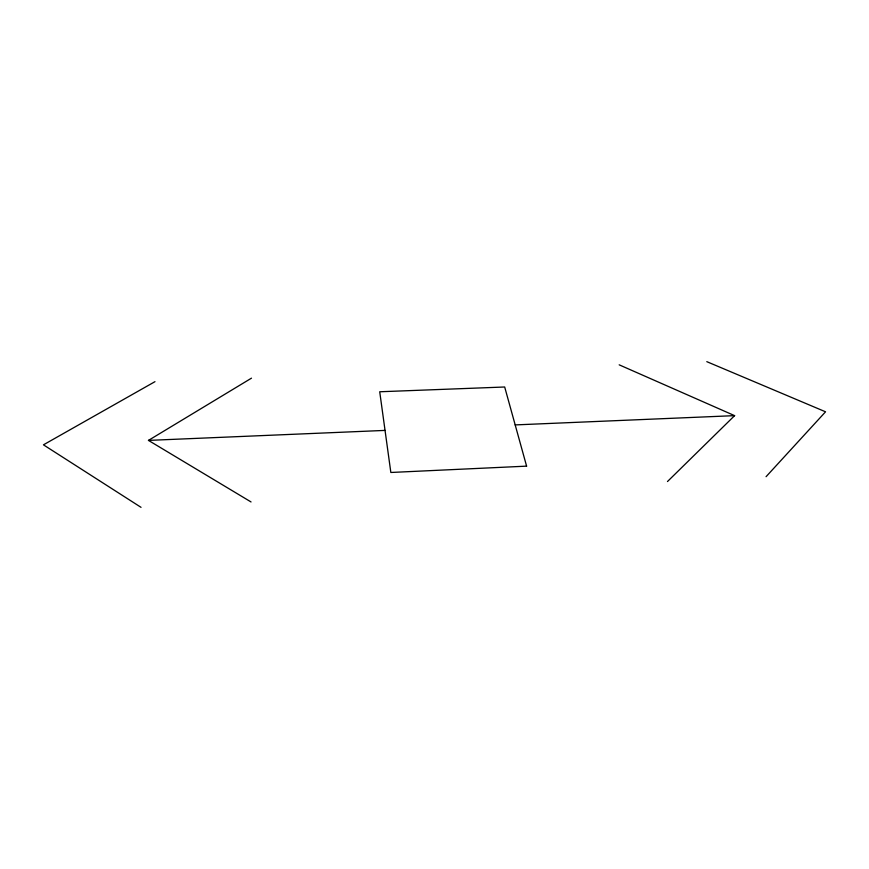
<?xml version="1.0" encoding="UTF-8"?>
<svg xmlns="http://www.w3.org/2000/svg" width="869" height="869" viewBox="0 0 869 869"><rect width="100%" height="100%" fill="white"/><g stroke="black" fill="none" stroke-linecap="round" stroke-linejoin="round"><path stroke-width="1.3" d="M766.067 476.701L825.55 411.797L706.79 361.656M667.479 481.535L734.609 415.643L619.184 364.828M251.043 501.956L148.458 440.398L251.478 378.167M154.975 381.665L43.45 444.83L141.039 507.344M148.458 440.398L385.043 430.405M515.187 424.908L734.609 415.643M526.603 466.142L390.844 472.475L379.72 391.767L504.683 386.998L526.603 466.142"/></g></svg>
